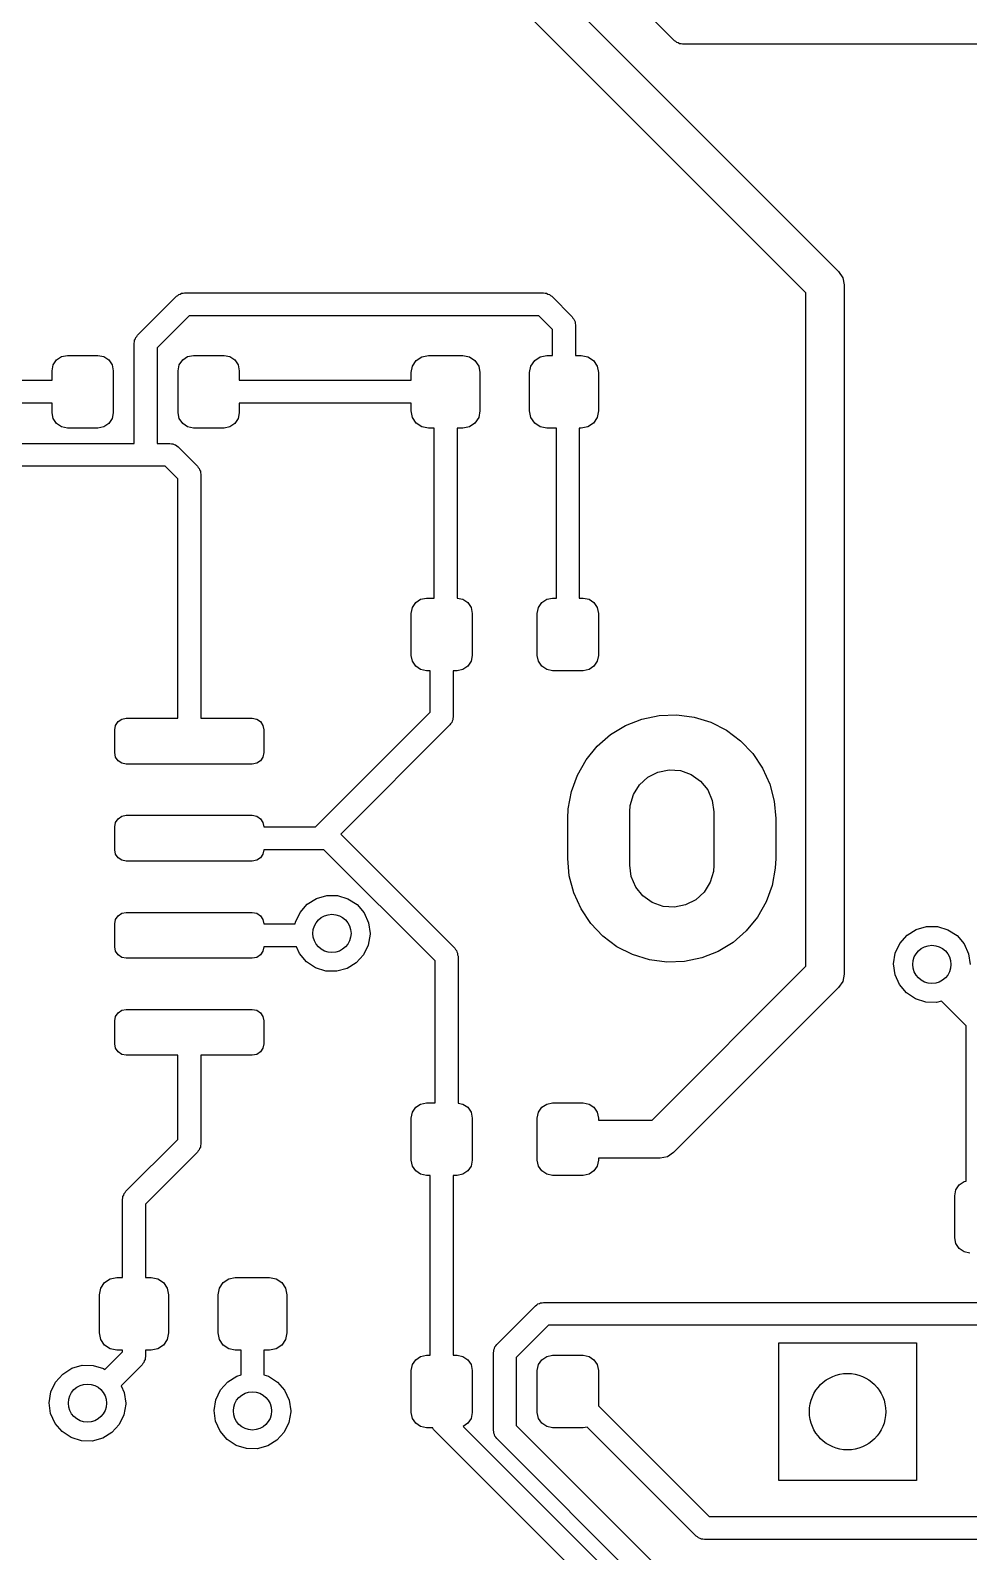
# Model space of a CAD drawing. Extents: x 74 to 208, y -143 to -31.
# Drawn here: x 156.35 to 168.63, y -65.34 to -45.44 of the extents above; entities that cross this region are included whole.
import ezdxf

# ---------------------------------------------------------------- set-up
doc = ezdxf.new("R2010")
doc.units = 0
doc.layers.add('BLACK', color=7, linetype='CONTINUOUS')

msp = doc.modelspace()

# ---------------------------------------------------------------- linework, layer by layer
at = {"layer": 'BLACK', "linetype": 'CONTINUOUS'}
for p, q in [((162.048, -43.7114), (166.928, -48.5912)), ((166.501, -48.8716), (161.621, -43.9918)), ((164.78, -45.5721), (163.549, -44.3409)), ((164.797, -45.5819), (164.78, -45.5721)), ((164.811, -45.5959), (164.797, -45.5819)), ((164.83, -45.601), (164.811, -45.5959)), ((164.847, -45.6109), (164.83, -45.601)), ((164.867, -45.6109), (164.847, -45.6109)), ((164.886, -45.616), (164.867, -45.6109)), ((170.688, -45.616), (164.886, -45.616)), ((166.928, -48.5912), (166.982, -48.6723)), ((166.982, -48.6723), (167.001, -48.768)), ((157.755, -49.4239), (158.263, -48.9159)), ((158.263, -48.9159), (158.28, -48.9061)), ((158.28, -48.9061), (158.294, -48.8921)), ((158.294, -48.8921), (158.313, -48.887)), ((158.313, -48.887), (158.33, -48.8771)), ((158.33, -48.8771), (158.35, -48.8771)), ((158.35, -48.8771), (158.369, -48.872)), ((158.369, -48.872), (163.068, -48.872)), ((163.068, -48.872), (163.087, -48.8771)), ((163.087, -48.8771), (163.107, -48.8771)), ((163.107, -48.8771), (163.124, -48.887)), ((163.124, -48.887), (163.143, -48.8921)), ((163.143, -48.8921), (163.157, -48.9061)), ((163.157, -48.9061), (163.174, -48.9159)), ((163.174, -48.9159), (163.441, -49.1829)), ((166.501, -57.6814), (166.501, -48.8716)), ((167.001, -48.768), (167.001, -48.768)), ((167.001, -48.768), (167.001, -57.785)), ((158.431, -49.172), (158.011, -49.5921)), ((163.006, -49.172), (158.431, -49.172)), ((163.185, -49.3511), (163.006, -49.172)), ((163.185, -49.69), (163.185, -49.3511)), ((163.441, -49.1829), (163.451, -49.2)), ((163.451, -49.2), (163.465, -49.214)), ((163.465, -49.214), (163.47, -49.2331)), ((163.47, -49.2331), (163.48, -49.2502)), ((163.48, -49.2502), (163.48, -49.2699)), ((163.48, -49.2699), (163.485, -49.289)), ((163.485, -49.289), (163.485, -49.69)), ((157.711, -49.53), (157.716, -49.5109)), ((157.711, -50.84), (157.711, -49.53)), ((157.716, -49.4912), (157.726, -49.4741)), ((157.716, -49.5109), (157.716, -49.4912)), ((157.726, -49.4741), (157.731, -49.455)), ((157.731, -49.455), (157.745, -49.441)), ((157.745, -49.441), (157.755, -49.4239)), ((156.651, -49.8135), (156.695, -49.7486)), ((156.695, -49.7486), (156.759, -49.7052)), ((156.759, -49.7052), (156.836, -49.69)), ((156.836, -49.69), (157.236, -49.69)), ((157.236, -49.69), (157.313, -49.7052)), ((157.313, -49.7052), (157.377, -49.7486)), ((157.377, -49.7486), (157.421, -49.8135)), ((158.011, -49.5921), (158.011, -50.84)), ((158.301, -49.8135), (158.345, -49.7486)), ((158.345, -49.7486), (158.409, -49.7052)), ((158.409, -49.7052), (158.486, -49.69)), ((158.486, -49.69), (158.886, -49.69)), ((158.886, -49.69), (158.963, -49.7052)), ((158.963, -49.7052), (159.027, -49.7486)), ((159.027, -49.7486), (159.071, -49.8135)), ((161.352, -49.8289), (161.401, -49.7559)), ((161.401, -49.7559), (161.474, -49.7071)), ((161.474, -49.7071), (161.56, -49.69)), ((161.56, -49.69), (162.01, -49.69)), ((162.01, -49.69), (162.096, -49.7071)), ((162.096, -49.7071), (162.169, -49.7559)), ((162.169, -49.7559), (162.218, -49.8289)), ((162.902, -49.8289), (162.951, -49.7559)), ((162.951, -49.7559), (163.024, -49.7071)), ((163.024, -49.7071), (163.11, -49.69)), ((163.11, -49.69), (163.185, -49.69)), ((163.485, -49.69), (163.56, -49.69)), ((163.56, -49.69), (163.646, -49.7071)), ((163.646, -49.7071), (163.719, -49.7559)), ((163.719, -49.7559), (163.768, -49.8289)), ((156.636, -49.89), (156.651, -49.8135)), ((156.636, -50.015), (156.636, -49.89)), ((157.421, -49.8135), (157.436, -49.89)), ((157.436, -49.89), (157.436, -50.44)), ((158.286, -49.89), (158.301, -49.8135)), ((158.286, -50.44), (158.286, -49.89)), ((159.071, -49.8135), (159.086, -49.89)), ((159.086, -49.89), (159.086, -50.015)), ((161.335, -49.915), (161.352, -49.8289)), ((161.335, -50.015), (161.335, -49.915)), ((162.218, -49.8289), (162.235, -49.915)), ((162.235, -49.915), (162.235, -50.415)), ((162.885, -49.915), (162.902, -49.8289)), ((162.885, -50.415), (162.885, -49.915)), ((163.768, -49.8289), (163.785, -49.915)), ((163.785, -49.915), (163.785, -50.415)), ((155.637, -50.015), (156.636, -50.015)), ((159.086, -50.015), (161.335, -50.015)), ((156.636, -50.315), (155.575, -50.315)), ((156.636, -50.44), (156.636, -50.315)), ((161.335, -50.315), (159.086, -50.315)), ((159.086, -50.315), (159.086, -50.44)), ((161.335, -50.415), (161.335, -50.315)), ((156.651, -50.5165), (156.636, -50.44)), ((156.695, -50.5814), (156.651, -50.5165)), ((157.421, -50.5165), (157.377, -50.5814)), ((157.436, -50.44), (157.421, -50.5165)), ((158.301, -50.5165), (158.286, -50.44)), ((158.345, -50.5814), (158.301, -50.5165)), ((159.071, -50.5165), (159.027, -50.5814)), ((159.086, -50.44), (159.071, -50.5165)), ((161.352, -50.5011), (161.335, -50.415)), ((161.401, -50.5741), (161.352, -50.5011)), ((162.218, -50.5011), (162.169, -50.5741)), ((162.235, -50.415), (162.218, -50.5011)), ((162.902, -50.5011), (162.885, -50.415)), ((162.951, -50.5741), (162.902, -50.5011)), ((163.768, -50.5011), (163.719, -50.5741)), ((163.785, -50.415), (163.768, -50.5011)), ((156.759, -50.6248), (156.695, -50.5814)), ((156.836, -50.64), (156.759, -50.6248)), ((157.236, -50.64), (156.836, -50.64)), ((157.313, -50.6248), (157.236, -50.64)), ((157.377, -50.5814), (157.313, -50.6248)), ((158.409, -50.6248), (158.345, -50.5814)), ((158.486, -50.64), (158.409, -50.6248)), ((158.886, -50.64), (158.486, -50.64)), ((158.963, -50.6248), (158.886, -50.64)), ((159.027, -50.5814), (158.963, -50.6248)), ((161.474, -50.6229), (161.401, -50.5741)), ((161.56, -50.64), (161.474, -50.6229)), ((161.635, -50.64), (161.56, -50.64)), ((161.635, -52.865), (161.635, -50.64)), ((162.01, -50.64), (161.935, -50.64)), ((161.935, -50.64), (161.935, -52.865)), ((162.096, -50.6229), (162.01, -50.64)), ((162.169, -50.5741), (162.096, -50.6229)), ((163.024, -50.6229), (162.951, -50.5741)), ((163.11, -50.64), (163.024, -50.6229)), ((163.235, -50.64), (163.11, -50.64)), ((163.235, -52.865), (163.235, -50.64)), ((163.56, -50.64), (163.535, -50.64)), ((163.535, -50.64), (163.535, -52.865)), ((163.646, -50.6229), (163.56, -50.64)), ((163.719, -50.5741), (163.646, -50.6229)), ((151.509, -50.84), (157.711, -50.84)), ((158.011, -50.84), (158.178, -50.84)), ((158.178, -50.84), (158.197, -50.8451)), ((158.197, -50.8451), (158.217, -50.8451)), ((158.217, -50.8451), (158.234, -50.855)), ((158.234, -50.855), (158.253, -50.8601)), ((158.253, -50.8601), (158.267, -50.8741)), ((158.267, -50.8741), (158.284, -50.8839)), ((158.284, -50.8839), (158.537, -51.1369)), ((158.116, -51.14), (151.447, -51.14)), ((158.281, -51.3051), (158.116, -51.14)), ((158.537, -51.1369), (158.547, -51.154)), ((158.281, -54.437), (158.281, -51.3051)), ((158.547, -51.154), (158.561, -51.168)), ((158.561, -51.168), (158.566, -51.1871)), ((158.566, -51.1871), (158.576, -51.2042)), ((158.576, -51.2042), (158.576, -51.2239)), ((158.576, -51.2239), (158.581, -51.243)), ((158.581, -51.243), (158.581, -54.437)), ((161.35, -52.9885), (161.394, -52.9236)), ((161.394, -52.9236), (161.458, -52.8802)), ((161.458, -52.8802), (161.535, -52.865)), ((161.535, -52.865), (161.635, -52.865)), ((161.935, -52.865), (162.012, -52.8802)), ((162.012, -52.8802), (162.076, -52.9236)), ((162.076, -52.9236), (162.12, -52.9885)), ((163, -52.9885), (163.044, -52.9236)), ((163.044, -52.9236), (163.108, -52.8802)), ((163.108, -52.8802), (163.185, -52.865)), ((163.185, -52.865), (163.235, -52.865)), ((163.535, -52.865), (163.585, -52.865)), ((163.585, -52.865), (163.662, -52.8802)), ((163.662, -52.8802), (163.726, -52.9236)), ((163.726, -52.9236), (163.77, -52.9885)), ((161.335, -53.065), (161.35, -52.9885)), ((161.335, -53.615), (161.335, -53.065)), ((162.12, -52.9885), (162.135, -53.065)), ((162.135, -53.065), (162.135, -53.615)), ((162.985, -53.065), (163, -52.9885)), ((162.985, -53.615), (162.985, -53.065)), ((163.77, -52.9885), (163.785, -53.065)), ((163.785, -53.065), (163.785, -53.615)), ((161.35, -53.6915), (161.335, -53.615)), ((161.394, -53.7564), (161.35, -53.6915)), ((162.12, -53.6915), (162.076, -53.7564)), ((162.135, -53.615), (162.12, -53.6915)), ((163, -53.6915), (162.985, -53.615)), ((163.044, -53.7564), (163, -53.6915)), ((163.77, -53.6915), (163.726, -53.7564)), ((163.785, -53.615), (163.77, -53.6915)), ((161.458, -53.7998), (161.394, -53.7564)), ((161.535, -53.815), (161.458, -53.7998)), ((161.585, -53.815), (161.535, -53.815)), ((161.585, -54.3569), (161.585, -53.815)), ((161.935, -53.815), (161.885, -53.815)), ((161.885, -53.815), (161.885, -54.419)), ((162.012, -53.7998), (161.935, -53.815)), ((162.076, -53.7564), (162.012, -53.7998)), ((163.108, -53.7998), (163.044, -53.7564)), ((163.185, -53.815), (163.108, -53.7998)), ((163.585, -53.815), (163.185, -53.815)), ((163.662, -53.7998), (163.585, -53.815)), ((163.726, -53.7564), (163.662, -53.7998)), ((157.456, -54.587), (157.467, -54.5296)), ((157.467, -54.5296), (157.5, -54.4809)), ((157.5, -54.4809), (157.549, -54.4484)), ((157.549, -54.4484), (157.606, -54.437)), ((157.606, -54.437), (158.281, -54.437)), ((158.581, -54.437), (159.256, -54.437)), ((159.256, -54.437), (159.313, -54.4484)), ((159.313, -54.4484), (159.362, -54.4809)), ((159.362, -54.4809), (159.395, -54.5296)), ((159.395, -54.5296), (159.406, -54.587)), ((160.085, -55.857), (161.585, -54.3569)), ((161.841, -54.5251), (160.413, -55.9534)), ((161.851, -54.508), (161.841, -54.5251)), ((161.865, -54.494), (161.851, -54.508)), ((161.87, -54.4749), (161.865, -54.494)), ((161.88, -54.4578), (161.87, -54.4749)), ((161.885, -54.419), (161.88, -54.4381)), ((161.88, -54.4381), (161.88, -54.4578)), ((163.944, -54.6511), (164.14, -54.5318)), ((164.14, -54.5318), (164.354, -54.4474)), ((164.354, -54.4474), (164.579, -54.4001)), ((164.579, -54.4001), (164.809, -54.3915)), ((164.809, -54.3915), (165.037, -54.4217)), ((165.037, -54.4217), (165.257, -54.4899)), ((165.257, -54.4899), (165.462, -54.5941)), ((157.456, -54.887), (157.456, -54.587)), ((159.406, -54.587), (159.406, -54.887)), ((163.77, -54.8019), (163.944, -54.6511)), ((165.462, -54.5941), (165.646, -54.7314)), ((165.646, -54.7314), (165.805, -54.8978)), ((157.467, -54.9444), (157.456, -54.887)), ((159.406, -54.887), (159.395, -54.9444)), ((163.624, -54.9797), (163.77, -54.8019)), ((165.805, -54.8978), (165.933, -55.0886)), ((157.5, -54.9931), (157.467, -54.9444)), ((157.549, -55.0256), (157.5, -54.9931)), ((157.606, -55.037), (157.549, -55.0256)), ((159.256, -55.037), (157.606, -55.037)), ((159.313, -55.0256), (159.256, -55.037)), ((159.362, -54.9931), (159.313, -55.0256)), ((159.395, -54.9444), (159.362, -54.9931)), ((163.51, -55.1795), (163.624, -54.9797)), ((164.564, -55.1406), (164.71, -55.1111)), ((164.71, -55.1111), (164.859, -55.122)), ((164.859, -55.122), (165, -55.1726)), ((165.933, -55.0886), (166.028, -55.2983)), ((163.432, -55.3957), (163.51, -55.1795)), ((164.243, -55.4363), (164.321, -55.3094)), ((164.321, -55.3094), (164.431, -55.2084)), ((164.431, -55.2084), (164.564, -55.1406)), ((165, -55.1726), (165.122, -55.2591)), ((165.122, -55.2591), (165.215, -55.3751)), ((166.028, -55.2983), (166.086, -55.5209)), ((163.391, -55.622), (163.432, -55.3957)), ((164.201, -55.5797), (164.243, -55.4363)), ((165.215, -55.3751), (165.275, -55.5121)), ((165.275, -55.5121), (165.295, -55.66)), ((166.086, -55.5209), (166.105, -55.75)), ((157.5, -55.7509), (157.549, -55.7184)), ((157.549, -55.7184), (157.606, -55.707)), ((157.606, -55.707), (159.256, -55.707)), ((159.256, -55.707), (159.313, -55.7184)), ((159.313, -55.7184), (159.362, -55.7509)), ((163.385, -55.75), (163.391, -55.622)), ((164.195, -55.66), (164.201, -55.5797)), ((164.195, -56.36), (164.195, -55.66)), ((165.295, -55.66), (165.295, -56.36)), ((157.456, -55.857), (157.467, -55.7996)), ((157.456, -56.157), (157.456, -55.857)), ((157.467, -55.7996), (157.5, -55.7509)), ((159.362, -55.7509), (159.395, -55.7996)), ((159.395, -55.7996), (159.406, -55.857)), ((159.406, -55.857), (160.085, -55.857)), ((163.385, -56.27), (163.385, -55.75)), ((166.105, -55.75), (166.105, -56.27)), ((160.413, -55.9534), (161.904, -57.4448)), ((157.467, -56.2144), (157.456, -56.157)), ((157.5, -56.2631), (157.467, -56.2144)), ((157.549, -56.2956), (157.5, -56.2631)), ((157.606, -56.307), (157.549, -56.2956)), ((159.256, -56.307), (157.606, -56.307)), ((159.313, -56.2956), (159.256, -56.307)), ((159.362, -56.2631), (159.313, -56.2956)), ((159.395, -56.2144), (159.362, -56.2631)), ((159.406, -56.157), (159.395, -56.2144)), ((160.192, -56.157), (159.406, -56.157)), ((161.648, -57.613), (160.192, -56.157)), ((163.404, -56.4991), (163.385, -56.27)), ((166.105, -56.27), (166.099, -56.398)), ((163.462, -56.7217), (163.404, -56.4991)), ((164.215, -56.5079), (164.195, -56.36)), ((164.275, -56.6449), (164.215, -56.5079)), ((165.289, -56.4403), (165.247, -56.5837)), ((165.295, -56.36), (165.289, -56.4403)), ((166.099, -56.398), (166.058, -56.6243)), ((163.557, -56.9314), (163.462, -56.7217)), ((164.368, -56.7609), (164.275, -56.6449)), ((165.169, -56.7106), (165.059, -56.8116)), ((165.247, -56.5837), (165.169, -56.7106)), ((166.058, -56.6243), (165.98, -56.8405)), ((159.88, -56.9775), (159.974, -56.8712)), ((159.974, -56.8712), (160.094, -56.7956)), ((160.094, -56.7956), (160.23, -56.7566)), ((160.23, -56.7566), (160.372, -56.7575)), ((160.372, -56.7575), (160.508, -56.7981)), ((160.508, -56.7981), (160.626, -56.8752)), ((160.626, -56.8752), (160.719, -56.9826)), ((164.49, -56.8474), (164.368, -56.7609)), ((164.631, -56.898), (164.49, -56.8474)), ((164.78, -56.9089), (164.631, -56.898)), ((164.926, -56.8794), (164.78, -56.9089)), ((165.059, -56.8116), (164.926, -56.8794)), ((165.98, -56.8405), (165.866, -57.0403)), ((157.456, -57.127), (157.467, -57.0696)), ((157.467, -57.0696), (157.5, -57.0209)), ((157.5, -57.0209), (157.549, -56.9884)), ((157.549, -56.9884), (157.606, -56.977)), ((157.606, -56.977), (159.256, -56.977)), ((159.256, -56.977), (159.313, -56.9884)), ((159.313, -56.9884), (159.362, -57.0209)), ((159.362, -57.0209), (159.395, -57.0696)), ((159.395, -57.0696), (159.406, -57.127)), ((159.816, -57.127), (159.82, -57.1058)), ((159.82, -57.1058), (159.88, -56.9775)), ((160.719, -56.9826), (160.778, -57.1117)), ((160.778, -57.1117), (160.798, -57.252)), ((163.685, -57.1222), (163.557, -56.9314)), ((163.844, -57.2886), (163.685, -57.1222)), ((165.866, -57.0403), (165.72, -57.2181)), ((157.456, -57.427), (157.456, -57.127)), ((159.406, -57.127), (159.816, -57.127)), ((160.798, -57.2642), (160.774, -57.404)), ((160.798, -57.252), (160.798, -57.2642)), ((164.028, -57.4259), (163.844, -57.2886)), ((165.72, -57.2181), (165.546, -57.3689)), ((167.73, -57.3835), (167.824, -57.2772)), ((167.824, -57.2772), (167.944, -57.2016)), ((167.944, -57.2016), (168.08, -57.1626)), ((168.08, -57.1626), (168.222, -57.1635)), ((168.222, -57.1635), (168.358, -57.2041)), ((168.358, -57.2041), (168.477, -57.2812)), ((168.477, -57.2812), (168.569, -57.3886)), ((157.467, -57.4844), (157.456, -57.427)), ((157.5, -57.5331), (157.467, -57.4844)), ((159.395, -57.4844), (159.362, -57.5331)), ((159.406, -57.427), (159.395, -57.4844)), ((159.834, -57.427), (159.406, -57.427)), ((159.873, -57.5162), (159.834, -57.427)), ((159.965, -57.6247), (159.873, -57.5162)), ((160.774, -57.404), (160.712, -57.5316)), ((161.904, -57.4448), (161.914, -57.4619)), ((161.914, -57.4619), (161.928, -57.4758)), ((161.928, -57.4758), (161.933, -57.4949)), ((161.933, -57.4949), (161.943, -57.512)), ((161.943, -57.512), (161.943, -57.5318)), ((164.233, -57.5301), (164.028, -57.4259)), ((165.35, -57.4882), (165.136, -57.5726)), ((165.546, -57.3689), (165.35, -57.4882)), ((167.648, -57.6519), (167.67, -57.5118)), ((167.67, -57.5118), (167.73, -57.3835)), ((168.569, -57.3886), (168.628, -57.5177)), ((168.628, -57.5177), (168.648, -57.658)), ((157.549, -57.5656), (157.5, -57.5331)), ((157.606, -57.577), (157.549, -57.5656)), ((159.256, -57.577), (157.606, -57.577)), ((159.313, -57.5656), (159.256, -57.577)), ((159.362, -57.5331), (159.313, -57.5656)), ((160.083, -57.7033), (159.965, -57.6247)), ((160.218, -57.7456), (160.083, -57.7033)), ((160.496, -57.7109), (160.36, -57.7482)), ((160.617, -57.6367), (160.496, -57.7109)), ((160.712, -57.5316), (160.617, -57.6367)), ((161.648, -59.469), (161.648, -57.613)), ((161.943, -57.5318), (161.948, -57.5508)), ((161.948, -57.5508), (161.948, -59.4716)), ((164.453, -57.5983), (164.233, -57.5301)), ((164.681, -57.6285), (164.453, -57.5983)), ((164.488, -59.694), (166.501, -57.6814)), ((164.911, -57.6199), (164.681, -57.6285)), ((165.136, -57.5726), (164.911, -57.6199)), ((167.666, -57.7925), (167.648, -57.6519)), ((160.36, -57.7482), (160.218, -57.7456)), ((166.982, -57.8807), (166.928, -57.9618)), ((167.001, -57.785), (166.982, -57.8807)), ((167.724, -57.9222), (167.666, -57.7925)), ((166.928, -57.9618), (164.769, -60.1208)), ((167.815, -58.0307), (167.724, -57.9222)), ((167.933, -58.1093), (167.815, -58.0307)), ((168.068, -58.1516), (167.933, -58.1093)), ((157.467, -58.3396), (157.5, -58.2909)), ((157.5, -58.2909), (157.549, -58.2584)), ((157.549, -58.2584), (157.606, -58.247)), ((157.606, -58.247), (159.256, -58.247)), ((159.256, -58.247), (159.313, -58.2584)), ((159.313, -58.2584), (159.362, -58.2909)), ((159.362, -58.2909), (159.395, -58.3396)), ((168.21, -58.1542), (168.068, -58.1516)), ((168.273, -58.1369), (168.21, -58.1542)), ((168.597, -58.4606), (168.273, -58.1369)), ((157.456, -58.397), (157.467, -58.3396)), ((157.456, -58.697), (157.456, -58.397)), ((159.395, -58.3396), (159.406, -58.397)), ((159.406, -58.397), (159.406, -58.697)), ((168.597, -60.4949), (168.597, -58.4606)), ((157.467, -58.7544), (157.456, -58.697)), ((159.406, -58.697), (159.395, -58.7544)), ((157.5, -58.8031), (157.467, -58.7544)), ((157.549, -58.8356), (157.5, -58.8031)), ((157.606, -58.847), (157.549, -58.8356)), ((158.281, -58.847), (157.606, -58.847)), ((158.281, -59.9469), (158.281, -58.847)), ((159.256, -58.847), (158.581, -58.847)), ((158.581, -58.847), (158.581, -60.009)), ((159.313, -58.8356), (159.256, -58.847)), ((159.362, -58.8031), (159.313, -58.8356)), ((159.395, -58.7544), (159.362, -58.8031)), ((161.394, -59.5276), (161.458, -59.4842)), ((161.458, -59.4842), (161.535, -59.469)), ((161.535, -59.469), (161.648, -59.469)), ((161.948, -59.4716), (162.012, -59.4842)), ((162.012, -59.4842), (162.076, -59.5276)), ((163.044, -59.5276), (163.108, -59.4842)), ((163.108, -59.4842), (163.185, -59.469)), ((163.185, -59.469), (163.585, -59.469)), ((163.585, -59.469), (163.662, -59.4842)), ((163.662, -59.4842), (163.726, -59.5276)), ((161.335, -59.669), (161.35, -59.5925)), ((161.335, -60.219), (161.335, -59.669)), ((161.35, -59.5925), (161.394, -59.5276)), ((162.076, -59.5276), (162.12, -59.5925)), ((162.12, -59.5925), (162.135, -59.669)), ((162.135, -59.669), (162.135, -60.219)), ((162.985, -59.669), (163, -59.5925)), ((162.985, -60.219), (162.985, -59.669)), ((163, -59.5925), (163.044, -59.5276)), ((163.726, -59.5276), (163.77, -59.5925)), ((163.77, -59.5925), (163.785, -59.669)), ((163.785, -59.669), (163.785, -59.694)), ((163.785, -59.694), (164.488, -59.694)), ((157.602, -60.6259), (158.281, -59.9469)), ((158.547, -60.098), (158.537, -60.1151)), ((158.561, -60.084), (158.547, -60.098)), ((158.566, -60.0649), (158.561, -60.084)), ((158.576, -60.0478), (158.566, -60.0649)), ((158.581, -60.009), (158.576, -60.0281)), ((158.576, -60.0281), (158.576, -60.0478)), ((158.537, -60.1151), (157.858, -60.7941)), ((161.35, -60.2955), (161.335, -60.219)), ((161.394, -60.3604), (161.35, -60.2955)), ((162.12, -60.2955), (162.076, -60.3604)), ((162.135, -60.219), (162.12, -60.2955)), ((163, -60.2955), (162.985, -60.219)), ((163.044, -60.3604), (163, -60.2955)), ((163.77, -60.2955), (163.726, -60.3604)), ((163.785, -60.219), (163.77, -60.2955)), ((164.592, -60.194), (163.785, -60.194)), ((163.785, -60.194), (163.785, -60.219)), ((164.688, -60.175), (164.592, -60.194)), ((164.769, -60.1208), (164.688, -60.175)), ((161.458, -60.4038), (161.394, -60.3604)), ((161.535, -60.419), (161.458, -60.4038)), ((161.585, -60.419), (161.535, -60.419)), ((161.585, -62.771), (161.585, -60.419)), ((161.935, -60.419), (161.885, -60.419)), ((161.885, -60.419), (161.885, -62.771)), ((162.012, -60.4038), (161.935, -60.419)), ((162.076, -60.3604), (162.012, -60.4038)), ((163.108, -60.4038), (163.044, -60.3604)), ((163.185, -60.419), (163.108, -60.4038)), ((163.585, -60.419), (163.185, -60.419)), ((163.662, -60.4038), (163.585, -60.419)), ((163.726, -60.3604), (163.662, -60.4038)), ((168.506, -60.5436), (168.57, -60.5002)), ((168.57, -60.5002), (168.597, -60.4949)), ((157.563, -60.6932), (157.573, -60.6761)), ((157.563, -60.7129), (157.563, -60.6932)), ((157.573, -60.6761), (157.578, -60.657)), ((157.578, -60.657), (157.592, -60.643)), ((157.592, -60.643), (157.602, -60.6259)), ((168.447, -60.685), (168.462, -60.6085)), ((168.447, -61.235), (168.447, -60.685)), ((168.462, -60.6085), (168.506, -60.5436)), ((157.558, -60.732), (157.563, -60.7129)), ((157.558, -61.755), (157.558, -60.732)), ((157.858, -60.7941), (157.858, -61.755)), ((168.462, -61.3115), (168.447, -61.235)), ((168.506, -61.3764), (168.462, -61.3115)), ((168.57, -61.4198), (168.506, -61.3764)), ((168.647, -61.435), (168.57, -61.4198)), ((157.258, -61.98), (157.275, -61.8939)), ((157.275, -61.8939), (157.324, -61.8209)), ((157.324, -61.8209), (157.397, -61.7721)), ((157.397, -61.7721), (157.483, -61.755)), ((157.483, -61.755), (157.558, -61.755)), ((157.858, -61.755), (157.933, -61.755)), ((157.933, -61.755), (158.019, -61.7721)), ((158.019, -61.7721), (158.092, -61.8209)), ((158.092, -61.8209), (158.141, -61.8939)), ((158.141, -61.8939), (158.158, -61.98)), ((158.808, -61.98), (158.825, -61.8939)), ((158.825, -61.8939), (158.874, -61.8209)), ((158.874, -61.8209), (158.947, -61.7721)), ((158.947, -61.7721), (159.033, -61.755)), ((159.033, -61.755), (159.483, -61.755)), ((159.483, -61.755), (159.569, -61.7721)), ((159.569, -61.7721), (159.642, -61.8209)), ((159.642, -61.8209), (159.691, -61.8939)), ((159.691, -61.8939), (159.708, -61.98)), ((157.258, -62.48), (157.258, -61.98)), ((158.158, -61.98), (158.158, -62.48)), ((158.808, -62.48), (158.808, -61.98)), ((159.708, -61.98), (159.708, -62.48)), ((162.993, -62.1001), (163.012, -62.095)), ((163.012, -62.095), (163.029, -62.0851)), ((163.029, -62.0851), (163.049, -62.0851)), ((163.049, -62.0851), (163.068, -62.08)), ((163.068, -62.08), (169.102, -62.08)), ((162.454, -62.6319), (162.962, -62.1239)), ((162.962, -62.1239), (162.979, -62.1141)), ((162.979, -62.1141), (162.993, -62.1001)), ((157.275, -62.5661), (157.258, -62.48)), ((158.158, -62.48), (158.141, -62.5661)), ((158.825, -62.5661), (158.808, -62.48)), ((159.708, -62.48), (159.691, -62.5661)), ((163.13, -62.38), (162.71, -62.8001)), ((169.164, -62.38), (163.13, -62.38)), ((157.324, -62.6391), (157.275, -62.5661)), ((157.397, -62.6879), (157.324, -62.6391)), ((157.483, -62.705), (157.397, -62.6879)), ((158.019, -62.6879), (157.933, -62.705)), ((158.092, -62.6391), (158.019, -62.6879)), ((158.141, -62.5661), (158.092, -62.6391)), ((158.874, -62.6391), (158.825, -62.5661)), ((158.947, -62.6879), (158.874, -62.6391)), ((159.033, -62.705), (158.947, -62.6879)), ((159.569, -62.6879), (159.483, -62.705)), ((159.642, -62.6391), (159.569, -62.6879)), ((159.691, -62.5661), (159.642, -62.6391)), ((162.415, -62.6992), (162.425, -62.6821)), ((162.425, -62.6821), (162.43, -62.663)), ((162.43, -62.663), (162.444, -62.649)), ((162.444, -62.649), (162.454, -62.6319)), ((166.145, -64.41), (166.145, -62.61)), ((166.145, -62.61), (167.945, -62.61)), ((167.945, -62.61), (167.945, -64.41)), ((157.328, -62.9571), (157.558, -62.7273)), ((157.558, -62.705), (157.483, -62.705)), ((157.558, -62.7273), (157.558, -62.705)), ((157.824, -62.8784), (157.814, -62.8955)), ((157.838, -62.8644), (157.824, -62.8784)), ((157.843, -62.8453), (157.838, -62.8644)), ((157.853, -62.8282), (157.843, -62.8453)), ((157.858, -62.7894), (157.853, -62.8085)), ((157.853, -62.8085), (157.853, -62.8282)), ((157.933, -62.705), (157.858, -62.705)), ((157.858, -62.705), (157.858, -62.7894)), ((159.108, -62.705), (159.033, -62.705)), ((159.108, -63.0281), (159.108, -62.705)), ((159.483, -62.705), (159.408, -62.705)), ((159.408, -62.705), (159.408, -63.0282)), ((161.335, -62.971), (161.35, -62.8945)), ((161.35, -62.8945), (161.394, -62.8296)), ((161.394, -62.8296), (161.458, -62.7862)), ((161.458, -62.7862), (161.535, -62.771)), ((161.535, -62.771), (161.585, -62.771)), ((161.885, -62.771), (161.935, -62.771)), ((161.935, -62.771), (162.012, -62.7862)), ((162.012, -62.7862), (162.076, -62.8296)), ((162.076, -62.8296), (162.12, -62.8945)), ((162.12, -62.8945), (162.135, -62.971)), ((162.41, -62.738), (162.415, -62.7189)), ((162.41, -63.754), (162.41, -62.738)), ((162.415, -62.7189), (162.415, -62.6992)), ((162.71, -62.8001), (162.71, -63.6919)), ((162.985, -62.971), (163, -62.8945)), ((163, -62.8945), (163.044, -62.8296)), ((163.044, -62.8296), (163.108, -62.7862)), ((163.108, -62.7862), (163.185, -62.771)), ((163.185, -62.771), (163.585, -62.771)), ((163.585, -62.771), (163.662, -62.7862)), ((163.662, -62.7862), (163.726, -62.8296)), ((163.726, -62.8296), (163.77, -62.8945)), ((163.77, -62.8945), (163.785, -62.971)), ((156.681, -63.1239), (156.775, -63.0176)), ((156.775, -63.0176), (156.895, -62.942)), ((156.895, -62.942), (157.031, -62.903)), ((157.031, -62.903), (157.173, -62.9039)), ((157.173, -62.9039), (157.309, -62.9445)), ((157.309, -62.9445), (157.328, -62.9571)), ((157.814, -62.8955), (157.539, -63.1705)), ((158.934, -63.1192), (159.054, -63.0436)), ((159.054, -63.0436), (159.108, -63.0281)), ((159.408, -63.0282), (159.468, -63.0461)), ((159.468, -63.0461), (159.587, -63.1232)), ((161.335, -63.521), (161.335, -62.971)), ((162.135, -62.971), (162.135, -63.521)), ((162.985, -63.521), (162.985, -62.971)), ((163.785, -62.971), (163.785, -63.4339)), ((156.599, -63.3923), (156.621, -63.2522)), ((156.621, -63.2522), (156.681, -63.1239)), ((157.539, -63.1705), (157.579, -63.2581)), ((157.579, -63.2581), (157.599, -63.3984)), ((158.78, -63.3538), (158.84, -63.2255)), ((158.84, -63.2255), (158.934, -63.1192)), ((159.587, -63.1232), (159.679, -63.2306)), ((159.679, -63.2306), (159.738, -63.3597)), ((156.617, -63.5329), (156.599, -63.3923)), ((157.599, -63.4106), (157.575, -63.5504)), ((157.599, -63.3984), (157.599, -63.4106)), ((158.758, -63.4939), (158.78, -63.3538)), ((159.738, -63.3597), (159.758, -63.5)), ((163.785, -63.4339), (165.234, -64.8825)), ((156.675, -63.6626), (156.617, -63.5329)), ((156.766, -63.7711), (156.675, -63.6626)), ((157.514, -63.678), (157.418, -63.7831)), ((157.575, -63.5504), (157.514, -63.678)), ((158.776, -63.6345), (158.758, -63.4939)), ((158.834, -63.7642), (158.776, -63.6345)), ((159.734, -63.652), (159.673, -63.7796)), ((159.758, -63.5122), (159.734, -63.652)), ((159.758, -63.5), (159.758, -63.5122)), ((161.35, -63.5975), (161.335, -63.521)), ((161.394, -63.6624), (161.35, -63.5975)), ((161.458, -63.7058), (161.394, -63.6624)), ((162.076, -63.6624), (162.015, -63.7034)), ((162.12, -63.5975), (162.076, -63.6624)), ((162.135, -63.521), (162.12, -63.5975)), ((163, -63.5975), (162.985, -63.521)), ((163.044, -63.6624), (163, -63.5975)), ((163.108, -63.7058), (163.044, -63.6624)), ((156.884, -63.8497), (156.766, -63.7711)), ((157.019, -63.892), (156.884, -63.8497)), ((157.298, -63.8573), (157.161, -63.8946)), ((157.418, -63.7831), (157.298, -63.8573)), ((158.925, -63.8727), (158.834, -63.7642)), ((159.043, -63.9513), (158.925, -63.8727)), ((159.577, -63.8847), (159.457, -63.9589)), ((159.673, -63.7796), (159.577, -63.8847)), ((161.535, -63.721), (161.458, -63.7058)), ((161.616, -63.721), (161.535, -63.721)), ((161.619, -63.7244), (161.616, -63.721)), ((161.629, -63.7415), (161.619, -63.7244)), ((164.948, -67.0605), (161.629, -63.7415)), ((162.015, -63.7034), (165.116, -66.8044)), ((162.415, -63.7731), (162.41, -63.754)), ((162.415, -63.7928), (162.415, -63.7731)), ((162.425, -63.8099), (162.415, -63.7928)), ((162.43, -63.829), (162.425, -63.8099)), ((162.444, -63.843), (162.43, -63.829)), ((162.454, -63.8601), (162.444, -63.843)), ((164.486, -65.8921), (162.454, -63.8601)), ((162.71, -63.6919), (164.654, -65.636)), ((163.185, -63.721), (163.108, -63.7058)), ((163.585, -63.721), (163.185, -63.721)), ((163.637, -63.7106), (163.585, -63.721)), ((165.065, -65.1386), (163.637, -63.7106)), ((157.161, -63.8946), (157.019, -63.892)), ((159.178, -63.9936), (159.043, -63.9513)), ((159.32, -63.9962), (159.178, -63.9936)), ((159.457, -63.9589), (159.32, -63.9962)), ((167.945, -64.41), (166.145, -64.41)), ((165.234, -64.8825), (186.698, -64.8825)), ((165.083, -65.1484), (165.065, -65.1386)), ((165.096, -65.1624), (165.083, -65.1484)), ((165.116, -65.1675), (165.096, -65.1624)), ((165.133, -65.1774), (165.116, -65.1675)), ((165.152, -65.1774), (165.133, -65.1774)), ((165.171, -65.1825), (165.152, -65.1774)), ((186.636, -65.1825), (165.171, -65.1825))]:
    msp.add_line(p, q, dxfattribs=at)
at = {"layer": 'BLACK'}
for centre, radius in [((160.298, -57.252), 0.25), ((168.148, -57.658), 0.25), ((167.045, -63.51), 0.5), ((157.099, -63.3984), 0.25), ((159.258, -63.5), 0.25)]:
    msp.add_circle(centre, radius, dxfattribs=at)

doc.saveas('drawing.dxf')
